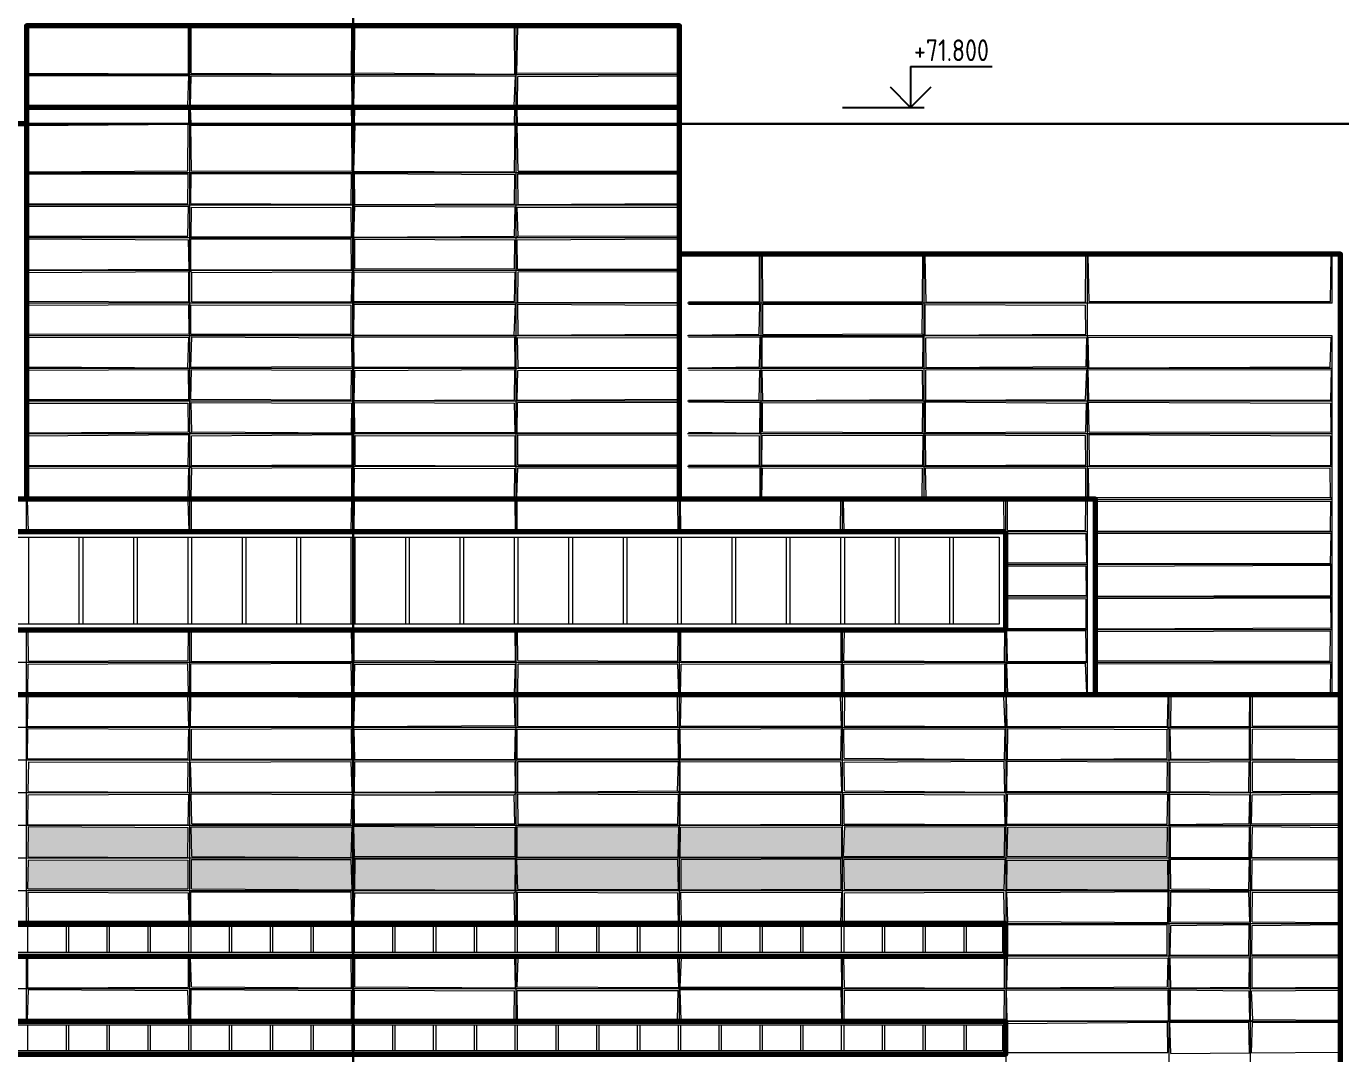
# Model space of a CAD drawing. Extents: x -50000 to 1632000, y -47600 to 308800.
# Drawn here: x 610787 to 659110, y 37013 to 74781 of the extents above; entities that cross this region are included whole.
import ezdxf
from ezdxf.enums import TextEntityAlignment as Align

# ---------------------------------------------------------------- set-up
doc = ezdxf.new("R2010")
doc.units = 0
doc.header["$MEASUREMENT"] = 0
doc.layers.get('Defpoints').update_dxf_attribs({"color": 6})
doc.layers.add('2', color=7, linetype='Continuous')
doc.styles.get("Standard").update_dxf_attribs({"font": 'isocpeur.ttf'})

msp = doc.modelspace()

# ---------------------------------------------------------------- hatches: boundary and pattern name
at = {"layer": '2', "linetype": 'Continuous'}
h = msp.add_hatch(color=251, dxfattribs=at)
h.dxf.hatch_style = 1
h.paths.add_polyline_path([(616741.1, 45328.4), (610862.8, 45366.6), (610857.5, 44244.6), (616732.4, 44228.2)])
h = msp.add_hatch(color=251, dxfattribs=at)
h.dxf.hatch_style = 1
h.paths.add_polyline_path([(622772.8, 45354.7), (616843.3, 45350.5), (616872.8, 44261.5), (622729.9, 44228.9)])
h = msp.add_hatch(color=251, dxfattribs=at)
h.dxf.hatch_style = 1
h.paths.add_polyline_path([(628763.5, 45334.5), (622832.2, 45372.2), (622852, 44263.1), (628765.9, 44271.2)])
h = msp.add_hatch(color=251, dxfattribs=at)
h.dxf.hatch_style = 1
h.paths.add_polyline_path([(634772.9, 45362.7), (628833.5, 45348.6), (628833.3, 44236.6), (634754.7, 44254.7)])
h = msp.add_hatch(color=251, dxfattribs=at)
h.dxf.hatch_style = 1
h.paths.add_polyline_path([(640768.8, 45350.6), (634832.8, 45346.4), (634826.7, 44251), (640763.7, 44234.1)])
h = msp.add_hatch(color=251, dxfattribs=at)
h.dxf.hatch_style = 1
h.paths.add_polyline_path([(646761.9, 45348.8), (640874.5, 45364.6), (640833.2, 44259.8), (646747.5, 44261.4)])
h = msp.add_hatch(color=251, dxfattribs=at)
h.dxf.hatch_style = 1
h.paths.add_polyline_path([(652747.8, 45350.4), (646871.1, 45337.7), (646848.7, 44273.4), (652727.3, 44256.9)])
h = msp.add_hatch(color=251, dxfattribs=at)
h.dxf.hatch_style = 1
h.paths.add_polyline_path([(616737.9, 44130.8), (610864.8, 44136.7), (610850.1, 43074.2), (616739.6, 43072.1)])
h = msp.add_hatch(color=251, dxfattribs=at)
h.dxf.hatch_style = 1
h.paths.add_polyline_path([(622734.7, 44153.1), (616855.4, 44158.3), (616860.1, 43067.8), (622767.3, 43031.5)])
h = msp.add_hatch(color=251, dxfattribs=at)
h.dxf.hatch_style = 1
h.paths.add_polyline_path([(628769.2, 44161.2), (622872.3, 44171.5), (622866.2, 43050.9), (628762.1, 43025.9)])
h = msp.add_hatch(color=251, dxfattribs=at)
h.dxf.hatch_style = 1
h.paths.add_polyline_path([(634746.6, 44160.8), (628826.2, 44156.2), (628853.4, 43046.3), (634763, 43045.4)])
h = msp.add_hatch(color=251, dxfattribs=at)
h.dxf.hatch_style = 1
h.paths.add_polyline_path([(640734.4, 44174.2), (634862.9, 44150.3), (634867.9, 43031.5), (640745.3, 43058.3)])
h = msp.add_hatch(color=251, dxfattribs=at)
h.dxf.hatch_style = 1
h.paths.add_polyline_path([(646773.2, 44165.7), (640839.6, 44154.4), (640869.8, 43047.3), (646733.1, 43047.7)])
h = msp.add_hatch(color=251, dxfattribs=at)
h.dxf.hatch_style = 1
h.paths.add_polyline_path([(652756.4, 44128.3), (646849.2, 44125.2), (646837.7, 43063.8), (652767.6, 43036)])

# ---------------------------------------------------------------- linework, layer by layer
at = {"layer": '2', "color": 8, "linetype": 'Continuous', "lineweight": 9}
for p, q in [((610828.1, 74762.4), (616753.3, 74731.7)), ((610846, 73061.3), (610828.1, 74762.4)), ((616746.2, 73039.2), (616753.3, 74731.7)), ((616852.9, 74757.1), (622758.5, 74753.5)), ((616854.4, 73061.4), (616852.9, 74757.1)), ((622740.9, 73029), (622758.5, 74753.5)), ((622850.1, 73068.7), (622865.6, 74741.2)), ((622865.6, 74741.2), (628732.4, 74738.2)), ((628749.2, 73027.3), (628732.4, 74738.2)), ((628827.6, 73060.8), (628863.1, 74734.5)), ((628863.1, 74734.5), (634746.6, 74732.2)), ((634759.4, 73068.2), (634746.6, 74732.2)), ((610846, 73061.3), (616746.2, 73039.2)), ((610848.3, 72973.5), (616760.6, 72966.5)), ((610857.2, 71830.3), (610848.3, 72973.5)), ((616854.4, 73061.4), (622740.9, 73029)), ((622850.1, 73068.7), (628749.2, 73027.3)), ((628827.6, 73060.8), (634759.4, 73068.2)), ((616728.4, 71867.2), (616760.6, 72966.5)), ((616827, 71837.2), (616847.1, 72949.5)), ((616847.1, 72949.5), (622754.3, 72959.7)), ((622769.6, 71826.1), (622754.3, 72959.7)), ((622833.2, 71839.2), (622852.6, 72949.5)), ((622852.6, 72949.5), (628772.4, 72959.6)), ((628726.5, 71862.4), (628772.4, 72959.6)), ((628841.8, 71837.2), (628855.2, 72932.1)), ((628855.2, 72932.1), (634769.9, 72961.1)), ((634774.9, 71833.8), (634769.9, 72961.1)), ((610851.6, 71773.3), (616757.2, 71732.1)), ((610854.9, 71200), (610851.6, 71773.3)), ((610857.2, 71830.3), (616728.4, 71867.2)), ((616763.5, 71200), (616757.2, 71732.1)), ((616826.5, 71763.6), (622744.7, 71761.9)), ((616850.7, 71200), (616826.5, 71763.6)), ((616827, 71837.2), (622769.6, 71826.1)), ((622756.2, 71200), (622744.7, 71761.9)), ((622833.2, 71839.2), (628726.5, 71862.4)), ((622848.5, 71200), (622863.7, 71765.8)), ((622863.7, 71765.8), (628749.7, 71766.8)), ((628741, 71200), (628749.7, 71766.8)), ((628839.8, 71734.5), (634772.8, 71730.5)), ((628842.9, 71200), (628839.8, 71734.5)), ((628841.8, 71837.2), (634774.9, 71833.8)), ((634750, 71200), (634772.8, 71730.5)), ((610859.8, 71126.3), (610854.9, 69435.1)), ((616734.7, 71168.9), (610859.8, 71126.3)), ((616728.1, 69462.8), (616734.7, 71168.9)), ((616837.8, 71146.8), (622750, 71147.6)), ((616862.1, 69450.5), (616837.8, 71146.8)), ((622772.7, 69463.3), (622750, 71147.6)), ((622831.3, 69452.1), (622872.1, 71160.8)), ((622872.1, 71160.8), (628762.6, 71155.2)), ((628733.7, 69429.3), (628762.6, 71155.2)), ((628831, 71132), (634742.9, 71142.5)), ((628872, 69452.1), (628831, 71132)), ((634730.1, 69455.4), (634742.9, 71142.5)), ((610838, 68260.6), (610840.1, 69352)), ((610840.1, 69352), (616734.2, 69353.9)), ((610854.9, 69435.1), (616728.1, 69462.8)), ((616729.8, 68249.6), (616734.2, 69353.9)), ((616837.3, 68264.5), (616846.1, 69374.2)), ((616846.1, 69374.2), (622740.8, 69353)), ((616862.1, 69450.5), (622772.7, 69463.3)), ((622730.1, 68242.8), (622740.8, 69353)), ((622831.3, 69452.1), (628733.7, 69429.3)), ((622848.1, 69363.9), (628746.1, 69331.3)), ((622870.7, 68226.4), (622848.1, 69363.9)), ((628735.4, 68257.7), (628746.1, 69331.3)), ((628860.7, 69354.5), (634736.5, 69357.4)), ((628864.8, 68225.7), (628860.7, 69354.5)), ((628872, 69452.1), (634730.1, 69455.4)), ((634750.1, 68264.6), (634736.5, 69357.4)), ((610838, 68260.6), (616729.8, 68249.6)), ((610870.7, 67072.2), (610874, 68152.8)), ((610874, 68152.8), (616749, 68168.1)), ((616730.6, 67064.1), (616749, 68168.1)), ((616837.3, 68264.5), (622730.1, 68242.8)), ((622828.6, 67031.4), (622860.6, 68164.1)), ((622860.6, 68164.1), (628765.8, 68141.5)), ((622870.7, 68226.4), (628735.4, 68257.7)), ((628732.6, 67061.2), (628765.8, 68141.5)), ((628864.8, 68225.7), (634750.1, 68264.6)), ((616852.4, 67038.1), (616856.4, 68133.8)), ((616856.4, 68133.8), (622735.4, 68125.1)), ((622749.5, 67047.5), (622735.4, 68125.1)), ((628828, 68134.8), (634738.6, 68133.1)), ((628874.8, 67072.7), (628828, 68134.8)), ((634739.9, 67064.9), (634738.6, 68133.1)), ((610800, 67000), (610870.7, 67072.2)), ((610825.5, 65829.8), (610865.5, 66963.6)), ((610865.5, 66963.6), (616748, 66932.6)), ((610870.7, 67072.2), (616730.6, 67064.1)), ((616772.5, 65851.4), (616748, 66932.6)), ((616833.1, 65831.4), (616842, 66968.4)), ((616842, 66968.4), (622725.9, 66971.6)), ((616852.4, 67038.1), (622749.5, 67047.5)), ((622748.7, 65836.1), (622725.9, 66971.6)), ((622828.6, 67031.4), (628732.6, 67061.2)), ((622861.7, 65874.2), (622868.3, 66959)), ((622868.3, 66959), (628753.9, 66932.1)), ((628738.2, 65871.1), (628753.9, 66932.1)), ((628800, 67000), (628874.8, 67072.7)), ((628834.9, 66934.6), (634763.1, 66967.5)), ((628841.3, 65848.5), (628834.9, 66934.6)), ((628874.8, 67072.7), (634739.9, 67064.9)), ((634740.8, 65848.3), (634763.1, 66967.5)), ((635134, 66341.6), (637746.4, 66373.7)), ((637745.6, 64651.8), (637746.4, 66373.7)), ((637856.1, 66326.1), (643743.2, 66337.1)), ((637862.1, 64665.7), (637856.1, 66326.1)), ((643738.7, 64650.4), (643743.2, 66337.1)), ((643835.4, 66341.1), (649742.6, 66354.6)), ((643874.7, 64637.1), (643835.4, 66341.1)), ((649728.7, 64637.6), (649742.6, 66354.6)), ((649830.1, 66356.1), (658757.6, 66373.9)), ((649857.4, 64662.2), (649830.1, 66356.1)), ((658738.6, 64668.3), (658757.6, 66373.9)), ((610825.5, 65829.8), (616772.5, 65851.4)), ((610864.5, 64674.1), (610870.2, 65730.6)), ((610870.2, 65730.6), (616761.6, 65767.7)), ((616767.2, 64649.5), (616761.6, 65767.7)), ((616800, 65800), (616873.5, 65725.1)), ((616833.1, 65831.4), (622748.7, 65836.1)), ((616868.5, 64653), (616873.5, 65725.1)), ((616873.5, 65725.1), (622767.4, 65754.8)), ((622746.5, 64655.3), (622767.4, 65754.8)), ((622830.9, 64669.9), (622835.8, 65750)), ((622835.8, 65750), (628761.4, 65737.3)), ((622861.7, 65874.2), (628738.2, 65871.1)), ((628741.7, 64667.1), (628761.4, 65737.3)), ((628841.3, 65848.5), (634740.8, 65848.3)), ((628856.2, 64626.2), (628866.2, 65750.6)), ((628866.2, 65750.6), (634756.9, 65769.3)), ((634738.1, 64644.6), (634756.9, 65769.3)), ((610833.1, 64527.3), (616757.4, 64550.4)), ((610850.5, 63467.9), (610833.1, 64527.3)), ((610864.5, 64674.1), (616767.2, 64649.5)), ((616773.7, 63471.6), (616757.4, 64550.4)), ((616831.7, 64538.5), (622735.4, 64535.2)), ((616838.6, 63462.9), (616831.7, 64538.5)), ((616868.5, 64653), (622746.5, 64655.3)), ((622728.5, 63468.6), (622735.4, 64535.2)), ((622830.9, 64669.9), (628741.7, 64667.1)), ((622833.6, 63437.1), (622841, 64553.8)), ((622841, 64553.8), (628769.9, 64569.5)), ((628725.2, 63426.6), (628769.9, 64569.5)), ((628856.2, 64626.2), (634738.1, 64644.6)), ((628858.7, 64562.8), (634760.4, 64530.5)), ((628874.5, 63431.4), (628858.7, 64562.8)), ((634749.3, 63462.3), (634760.4, 64530.5)), ((635129.2, 64566.8), (637752.3, 64568.4)), ((635136.5, 64657.2), (637745.6, 64651.8)), ((637729.3, 63460.1), (637752.3, 64568.4)), ((637862.1, 64665.7), (643738.7, 64650.4)), ((637864.8, 64568), (643738.9, 64566.9)), ((637870.4, 63456.9), (637864.8, 64568)), ((643727.6, 63472.5), (643738.9, 64566.9)), ((643829.4, 64554.7), (649730.2, 64529.5)), ((643830.3, 63431.9), (643829.4, 64554.7)), ((643874.7, 64637.1), (649728.7, 64637.6)), ((649745, 63457.9), (649730.2, 64529.5)), ((649857.4, 64662.2), (658738.6, 64668.3)), ((610850.5, 63467.9), (616773.7, 63471.6)), ((610855.8, 62261.5), (610857.3, 63346.8)), ((610857.3, 63346.8), (616766.9, 63354.3)), ((616727.9, 62228.7), (616766.9, 63354.3)), ((616831.4, 62247.8), (616872.3, 63359.5)), ((616838.6, 63462.9), (622728.5, 63468.6)), ((616872.3, 63359.5), (622754.6, 63334.6)), ((622771.2, 62269.9), (622754.6, 63334.6)), ((622826.5, 63358.7), (628747.6, 63369)), ((622839.2, 62248.6), (622826.5, 63358.7)), ((622833.6, 63437.1), (628725.2, 63426.6)), ((628762.2, 62266.6), (628747.6, 63369)), ((628841.1, 63338.6), (634727.1, 63325)), ((628873, 62255.4), (628841.1, 63338.6)), ((628874.5, 63431.4), (634749.3, 63462.3)), ((634800, 63400), (634727.1, 63325)), ((634765.4, 62237), (634727.1, 63325)), ((635133.9, 63364.5), (637768.3, 63349)), ((635137.1, 63428.5), (637729.3, 63460.1)), ((637745.2, 62259), (637768.3, 63349)), ((637837.8, 63364.8), (643754.6, 63364.3)), ((637839.7, 62251), (637837.8, 63364.8)), ((637870.4, 63456.9), (643727.6, 63472.5)), ((643800, 63400), (643727.6, 63472.5)), ((643746.2, 62261.1), (643754.6, 63364.3)), ((643830.3, 63431.9), (649745, 63457.9)), ((643858.7, 63325.7), (649771.1, 63338.5)), ((643871.9, 62242.8), (643858.7, 63325.7)), ((649754.1, 62272.2), (649771.1, 63338.5)), ((649831.3, 63358.7), (658761.6, 63339.4)), ((649854, 62231.1), (649831.3, 63358.7)), ((658727.5, 62260.9), (658761.6, 63339.4)), ((610855.8, 62261.5), (616727.9, 62228.7)), ((610860.9, 61067.8), (610866.6, 62135.2)), ((610866.6, 62135.2), (616755.1, 62158.8)), ((616765.5, 61058.5), (616755.1, 62158.8)), ((616831.4, 62247.8), (622771.2, 62269.9)), ((616833.9, 61071.2), (616860.9, 62164.3)), ((616860.9, 62164.3), (622742.5, 62144.4)), ((622730.6, 61049.2), (622742.5, 62144.4)), ((622839.2, 62248.6), (628762.2, 62266.6)), ((622842.6, 61029), (622871, 62131.1)), ((622871, 62131.1), (628752.1, 62170)), ((628736, 61051.8), (628752.1, 62170)), ((628839.9, 61042.5), (628854.5, 62125.8)), ((628854.5, 62125.8), (634751, 62141)), ((628873, 62255.4), (634765.4, 62237)), ((634760, 61070.9), (634751, 62141)), ((635136, 62150), (637756.1, 62136.2)), ((635136.4, 62229.7), (637745.2, 62259)), ((637726.7, 61033.9), (637756.1, 62136.2)), ((637837.8, 62134.7), (643739, 62140.9)), ((637871.4, 61027.4), (637837.8, 62134.7)), ((637839.7, 62251), (643746.2, 62261.1)), ((643753.6, 61067.9), (643739, 62140.9)), ((643854.7, 61037.4), (643857, 62154.3)), ((643857, 62154.3), (649773.7, 62167.3)), ((643871.9, 62242.8), (649754.1, 62272.2)), ((649733, 61063.9), (649773.7, 62167.3)), ((649828.9, 62154.6), (658766.8, 62169.6)), ((649847.9, 61043), (649828.9, 62154.6)), ((649854, 62231.1), (658727.5, 62260.9)), ((658752, 61043.4), (658766.8, 62169.6)), ((610826.7, 60929.1), (616735.1, 60926.7)), ((610859.2, 59841.8), (610826.7, 60929.1)), ((610860.9, 61067.8), (616765.5, 61058.5)), ((616748.9, 59870), (616735.1, 60926.7)), ((616833.9, 61071.2), (622730.6, 61049.2)), ((616851.5, 60947.8), (622755.3, 60927.7)), ((616870.7, 59874.6), (616851.5, 60947.8)), ((622745.6, 59836.9), (622755.3, 60927.7)), ((622842.6, 61029), (628736, 61051.8)), ((622848.2, 60950.6), (628739.1, 60930.2)), ((622864.9, 59847.3), (622848.2, 60950.6)), ((628755.1, 59844.6), (628739.1, 60930.2)), ((628838.3, 59831.7), (628841.4, 60953.3)), ((628839.9, 61042.5), (634760, 61070.9)), ((628841.4, 60953.3), (634771.6, 60968.6)), ((634765.7, 59844.7), (634771.6, 60968.6)), ((635129.1, 60972.1), (637765.9, 60954.4)), ((635132.8, 61042.5), (637726.7, 61033.9)), ((637749.9, 59827.5), (637765.9, 60954.4)), ((637853.8, 60946.1), (643743, 60939.2)), ((637859.2, 59868.7), (637853.8, 60946.1)), ((637871.4, 61027.4), (643753.6, 61067.9)), ((643740.5, 59844.7), (643743, 60939.2)), ((643845, 59854.2), (643846.8, 60970.8)), ((643846.8, 60970.8), (649767.5, 60930.7)), ((643854.7, 61037.4), (649733, 61063.9)), ((649738.2, 59868.3), (649767.5, 60930.7)), ((649836.5, 60958.7), (658752.2, 60927.4)), ((649858.2, 59864.4), (649836.5, 60958.7)), ((649847.9, 61043), (658752, 61043.4)), ((658759.8, 59870), (658752.2, 60927.4)), ((610832.6, 59728.3), (616759.5, 59772.5)), ((610853, 58652.4), (610832.6, 59728.3)), ((610859.2, 59841.8), (616748.9, 59870)), ((616743.4, 58631.2), (616759.5, 59772.5)), ((616800, 59800), (616870.7, 59874.6)), ((616859, 59727.3), (622761.8, 59773)), ((616863.5, 58639), (616859, 59727.3)), ((616870.7, 59874.6), (622745.6, 59836.9)), ((622771.7, 58657.1), (622761.8, 59773)), ((622864.9, 59847.3), (628755.1, 59844.6)), ((622872.7, 59737.6), (628757.9, 59725)), ((622874.6, 58647), (622872.7, 59737.6)), ((628759.8, 58629.4), (628757.9, 59725)), ((628838.3, 59831.7), (634765.7, 59844.7)), ((628855.3, 58663.6), (628861, 59766.3)), ((628861, 59766.3), (634726.9, 59746.8)), ((634760.5, 58656.4), (634726.9, 59746.8)), ((635135.7, 59865.9), (637749.9, 59827.5)), ((635136.1, 59733.5), (637748.6, 59727)), ((637740.2, 58651.9), (637748.6, 59727)), ((637832.2, 58654.8), (637842.5, 59743.4)), ((637842.5, 59743.4), (643757.9, 59754.7)), ((637859.2, 59868.7), (643740.5, 59844.7)), ((643746, 58652.7), (643757.9, 59754.7)), ((643845, 59854.2), (649738.2, 59868.3)), ((643850.1, 59766.2), (649726.5, 59739.9)), ((643857.3, 58640.7), (643850.1, 59766.2)), ((649740.4, 58660.2), (649726.5, 59739.9)), ((649858.2, 59864.4), (658759.8, 59870)), ((649867.2, 59772.8), (658752.1, 59730.7)), ((649871.4, 58637.4), (649867.2, 59772.8)), ((658753, 58653.5), (658752.1, 59730.7)), ((610840, 58532.6), (616763.7, 58544.1)), ((610851.8, 57440.1), (610840, 58532.6)), ((610853, 58652.4), (616743.4, 58631.2)), ((616740.9, 57449.3), (616763.7, 58544.1)), ((616800, 58600), (616874, 58532.7)), ((616844.5, 57467.4), (616874, 58532.7)), ((616863.5, 58639), (622771.7, 58657.1)), ((616874, 58532.7), (622755, 58567.8)), ((622755.7, 57465.7), (622755, 58567.8)), ((622838.2, 57463), (622849, 58543.8)), ((622849, 58543.8), (628750.2, 58528.8)), ((622874.6, 58647), (628759.8, 58629.4)), ((628739.6, 57440.2), (628750.2, 58528.8)), ((628827.6, 57448.5), (628852.6, 58548.7)), ((628852.6, 58548.7), (634740.2, 58555.2)), ((628855.3, 58663.6), (634760.5, 58656.4)), ((634739, 57461.3), (634740.2, 58555.2)), ((635137.2, 58646.9), (637740.2, 58651.9)), ((635137.2, 58560), (637765.4, 58549.9)), ((637771.2, 57454.5), (637765.4, 58549.9)), ((637832.2, 58654.8), (643746, 58652.7)), ((637834.6, 57465.4), (637858.5, 58546)), ((637858.5, 58546), (643739.3, 58539.3)), ((643728.1, 57444.9), (643739.3, 58539.3)), ((643847.5, 58552.7), (649745.7, 58544.1)), ((643865, 57454.5), (643847.5, 58552.7)), ((643857.3, 58640.7), (649740.4, 58660.2)), ((649745, 57453.1), (649745.7, 58544.1)), ((649839.2, 58538), (658725.3, 58547.1)), ((649851.7, 57461.9), (649839.2, 58538)), ((649871.4, 58637.4), (658753, 58653.5)), ((658730.3, 57474.7), (658725.3, 58547.1)), ((610832.9, 57374.1), (616734.4, 57335.9)), ((610866.4, 56226), (610832.9, 57374.1)), ((610851.8, 57440.1), (616740.9, 57449.3)), ((616770.2, 56228), (616734.4, 57335.9)), ((616844.5, 57467.4), (622755.7, 57465.7)), ((616864.2, 56264), (616865.5, 57359.1)), ((616865.5, 57359.1), (622757.9, 57363)), ((622729, 56274.7), (622757.9, 57363)), ((622838.2, 57463), (628739.6, 57440.2)), ((622844.9, 56236.1), (622854.1, 57331)), ((622854.1, 57331), (628762.9, 57348.4)), ((628770.1, 56229.1), (628762.9, 57348.4)), ((628827.6, 57448.5), (634739, 57461.3)), ((628830.6, 56263.2), (628837.9, 57349.1)), ((628837.9, 57349.1), (634737, 57338.7)), ((634747, 56228.6), (634737, 57338.7)), ((634841.5, 57355.3), (640738.9, 57328.8)), ((634851.3, 56227.2), (634841.5, 57355.3)), ((635134.3, 57433.3), (637771.2, 57454.5)), ((637834.6, 57465.4), (643728.1, 57444.9)), ((640725.8, 56229.1), (640738.9, 57328.8)), ((640825, 57346.2), (646726.6, 57344.5)), ((640860.8, 56234.4), (640825, 57346.2)), ((643865, 57454.5), (649745, 57453.1)), ((646743.2, 56246.3), (646726.6, 57344.5)), ((646854.5, 56240.5), (646854.9, 57328.9)), ((646854.9, 57328.9), (649739.1, 57356.5)), ((649729.1, 56252), (649739.1, 57356.5)), ((649851.7, 57461.9), (658730.3, 57474.7)), ((650135.3, 57329.2), (658747, 57326.5)), ((658800, 57400), (658730.3, 57474.7)), ((658734.2, 56226.6), (658747, 57326.5)), ((610866.4, 56226), (616770.2, 56228)), ((616864.2, 56264), (622729, 56274.7)), ((622800, 56200), (622729, 56274.7)), ((622844.9, 56236.1), (628770.1, 56229.1)), ((628830.6, 56263.2), (634747, 56228.6)), ((634851.3, 56227.2), (640725.8, 56229.1)), ((640860.8, 56234.4), (646743.2, 56246.3)), ((646849.4, 56131.8), (649749.1, 56138.5)), ((646861.3, 55056.5), (646849.4, 56131.8)), ((646854.5, 56240.5), (649729.1, 56252)), ((649774.2, 55071.8), (649749.1, 56138.5)), ((650129.5, 56227.6), (658734.2, 56226.6)), ((650137.2, 56149.5), (658758, 56153.3)), ((658730.8, 55028.7), (658758, 56153.3)), ((646828.8, 53863.6), (646832.4, 54949.4)), ((646832.4, 54949.4), (649756.7, 54945.6)), ((646861.3, 55056.5), (649774.2, 55071.8)), ((649769.8, 53860.3), (649756.7, 54945.6)), ((650121.7, 55031.7), (658730.8, 55028.7)), ((650137.1, 54933.3), (658749.8, 54971.7)), ((658753, 53856.3), (658749.8, 54971.7)), ((646828.8, 53863.6), (649769.8, 53860.3)), ((646856.6, 53741.4), (649751.1, 53730.4)), ((646867.6, 52653.1), (646856.6, 53741.4)), ((649751.8, 52648.2), (649751.1, 53730.4)), ((650131.5, 53831.1), (658753, 53856.3)), ((650135.2, 53743.9), (658752.6, 53775)), ((658756.1, 52668.3), (658752.6, 53775)), ((610850.5, 52531.3), (616754.2, 52539.5)), ((610873, 51439.8), (610850.5, 52531.3)), ((616733, 51472.7), (616754.2, 52539.5)), ((616862.1, 52567.6), (622746.2, 52545.8)), ((616862.5, 51432.2), (616862.1, 52567.6)), ((622764.6, 51438.7), (622746.2, 52545.8)), ((622842.1, 51467.1), (622844.6, 52541.1)), ((622844.6, 52541.1), (628762.1, 52541.8)), ((628769.1, 51448.1), (628762.1, 52541.8)), ((628846.8, 52553.3), (634752.9, 52561.3)), ((628863.7, 51463.2), (628846.8, 52553.3)), ((634746.7, 51441.3), (634752.9, 52561.3)), ((634848.1, 51446.5), (634848.8, 52562.9)), ((634848.8, 52562.9), (640743.8, 52550.6)), ((640740.2, 51434.6), (640743.8, 52550.6)), ((640841.4, 51450.1), (640869.1, 52560.3)), ((640869.1, 52560.3), (646762.5, 52542)), ((646748.3, 51434.8), (646762.5, 52542)), ((646833.5, 52565.9), (649743.3, 52566.2)), ((646859.1, 51437.3), (646833.5, 52565.9)), ((646867.6, 52653.1), (649751.8, 52648.2)), ((649760.6, 51425.3), (649743.3, 52566.2)), ((650134.6, 52636.2), (658756.1, 52668.3)), ((650137.3, 52537.5), (658738.5, 52552.5)), ((658728.1, 51439.4), (658738.5, 52552.5)), ((610840.3, 50238.2), (610858, 51332.4)), ((610858, 51332.4), (616731.9, 51361.3)), ((610873, 51439.8), (616733, 51472.7)), ((616752.2, 50251.3), (616731.9, 51361.3)), ((616833.1, 50254.2), (616836.5, 51343.6)), ((616836.5, 51343.6), (622728.4, 51374.3)), ((616862.5, 51432.2), (622764.6, 51438.7)), ((622754.8, 50270.1), (622728.4, 51374.3)), ((622842.1, 51467.1), (628769.1, 51448.1)), ((622843.1, 50253.7), (622862.7, 51335.6)), ((622862.7, 51335.6), (628768.4, 51331.2)), ((628739.5, 50262.9), (628768.4, 51331.2)), ((628859.6, 50264.4), (628871.7, 51342.5)), ((628863.7, 51463.2), (634746.7, 51441.3)), ((628871.7, 51342.5), (634736.5, 51344.2)), ((634771.3, 50231.1), (634736.5, 51344.2)), ((634838, 50231), (634857.6, 51336.4)), ((634848.1, 51446.5), (640740.2, 51434.6)), ((634857.6, 51336.4), (640760.9, 51340.4)), ((640754.4, 50260.8), (640760.9, 51340.4)), ((640841.4, 51450.1), (646748.3, 51434.8)), ((640841.4, 51337.4), (646759.6, 51359.1)), ((640860, 50244.3), (640841.4, 51337.4)), ((646759.5, 50243.4), (646759.6, 51359.1)), ((646835, 51366.2), (649726.8, 51364.3)), ((646871.8, 50270), (646835, 51366.2)), ((646859.1, 51437.3), (649760.6, 51425.3)), ((649774.9, 50261.3), (649726.8, 51364.3)), ((650133.6, 51339.7), (658748.9, 51351.3)), ((650136.7, 51463.7), (658728.1, 51439.4)), ((658734.9, 50226.8), (658748.9, 51351.3)), ((616833.1, 50254.2), (622754.8, 50270.1)), ((622843.1, 50253.7), (628739.5, 50262.9)), ((628859.6, 50264.4), (634771.3, 50231.1)), ((634838, 50231), (640754.4, 50260.8)), ((646800, 50200), (646871.8, 50270)), ((646871.8, 50270), (649774.9, 50261.3)), ((650136.6, 50262.2), (658734.9, 50226.8)), ((610837.8, 49044.1), (610852.8, 50152.9)), ((610840.3, 50238.2), (616752.2, 50251.3)), ((610852.8, 50152.9), (616730.3, 50139.8)), ((616760.9, 49049.1), (616730.3, 50139.8)), ((616825.3, 49046.6), (616832.4, 50161.8)), ((616832.4, 50161.8), (622756.9, 50125.1)), ((622761.4, 49054.6), (622756.9, 50125.1)), ((622832.1, 49044), (622866.2, 50145.8)), ((622866.2, 50145.8), (628741.8, 50155.2)), ((628760, 49074.2), (628741.8, 50155.2)), ((628857.5, 50166.1), (634732, 50154.2)), ((628862.7, 49054.7), (628857.5, 50166.1)), ((634739.7, 49042), (634732, 50154.2)), ((634837.8, 49048.4), (634866.7, 50169.3)), ((634866.7, 50169.3), (640726.9, 50146.1)), ((640752.4, 49069.3), (640726.9, 50146.1)), ((640867.9, 50161.8), (640856.6, 49061.3)), ((640860, 50244.3), (646759.5, 50243.4)), ((640867.9, 50161.8), (646729.1, 50135.8)), ((646768.7, 49046.4), (646729.1, 50135.8)), ((646829.6, 50147.6), (652762.2, 50136.9)), ((646842.7, 49042.7), (646829.6, 50147.6)), ((652737.5, 49041.4), (652762.2, 50136.9)), ((652864.1, 49036), (652872.1, 50174.9)), ((652872.1, 50174.9), (655769.3, 50144.1)), ((655751.3, 49045.7), (655769.3, 50144.1)), ((655864.1, 49052.6), (655868.2, 50137.4)), ((655868.2, 50137.4), (659062.2, 50159)), ((659052.8, 49056.5), (659062.2, 50159)), ((610833.2, 47847.7), (610848.9, 48967.7)), ((610837.8, 49044.1), (616760.9, 49049.1)), ((610848.9, 48967.7), (616766.9, 48938.5)), ((616733.3, 47856.2), (616766.9, 48938.5)), ((616825.3, 49046.6), (622761.4, 49054.6)), ((616855.7, 47854.3), (616865.8, 48946)), ((616865.8, 48946), (622738, 48973.7)), ((622760.9, 47839.1), (622738, 48973.7)), ((622832.1, 49044), (628760, 49074.2)), ((622847.2, 48938.5), (628773.8, 48946.7)), ((622863.4, 47833.7), (622847.2, 48938.5)), ((628744.3, 47826.8), (628773.8, 48946.7)), ((628829.4, 48943.1), (634754.7, 48937.4)), ((628834.4, 47850.7), (628829.4, 48943.1)), ((628862.7, 49054.7), (634739.7, 49042)), ((634761.8, 47868.5), (634754.7, 48937.4)), ((634825.9, 48944.4), (640755.9, 48961.9)), ((634835.6, 47865.8), (634825.9, 48944.4)), ((634837.8, 49048.4), (640752.4, 49069.3)), ((640727.7, 47848.9), (640755.9, 48961.9)), ((640841.1, 48958.6), (646771.4, 48960.7)), ((640860.1, 47873.5), (640841.1, 48958.6)), ((640856.6, 49061.3), (646768.7, 49046.4)), ((646755.1, 47827.9), (646771.4, 48960.7)), ((646842.7, 49042.7), (652737.5, 49041.4)), ((646861.5, 47833.8), (646869.4, 48971.5)), ((646869.4, 48971.5), (652728.2, 48929.3)), ((652800, 49000), (652728.2, 48929.3)), ((652729.3, 47865.5), (652728.2, 48929.3)), ((652836.7, 48951.8), (655755, 48965.1)), ((652869.8, 47845.7), (652836.7, 48951.8)), ((652864.1, 49036), (655751.3, 49045.7)), ((655754.5, 47858.5), (655755, 48965.1)), ((655860.9, 47858.5), (655861.3, 48938.8)), ((655861.3, 48938.8), (659065.3, 48952.7)), ((655864.1, 49052.6), (659052.8, 49056.5)), ((659034.4, 47825.2), (659065.3, 48952.7)), ((610833.2, 47847.7), (616733.3, 47856.2)), ((616855.7, 47854.3), (622760.9, 47839.1)), ((628834.4, 47850.7), (634761.8, 47868.5)), ((634835.6, 47865.8), (640727.7, 47848.9)), ((640860.1, 47873.5), (646755.1, 47827.9)), ((646861.5, 47833.8), (652729.3, 47865.5)), ((652869.8, 47845.7), (655754.5, 47858.5)), ((655860.9, 47858.5), (659034.4, 47825.2)), ((610861.5, 46656.9), (610874.9, 47739.8)), ((610874.9, 47739.8), (616735.3, 47736.3)), ((616730.8, 46632.1), (616735.3, 47736.3)), ((616825.7, 47732.5), (622728.3, 47752.9)), ((616858.7, 46627.5), (616825.7, 47732.5)), ((622773.7, 46644.2), (622728.3, 47752.9)), ((622851.9, 46628.2), (622861.8, 47736.4)), ((622861.8, 47736.4), (628765.7, 47760.2)), ((622863.4, 47833.7), (628744.3, 47826.8)), ((628767.9, 46648.9), (628765.7, 47760.2)), ((628857.9, 47755.5), (634763.1, 47755.1)), ((628862.1, 46628.5), (628857.9, 47755.5)), ((634725.5, 46670.3), (634763.1, 47755.1)), ((634828.2, 46634.7), (634830.5, 47758.3)), ((634830.5, 47758.3), (640729.6, 47744.9)), ((640764.6, 46637.3), (640729.6, 47744.9)), ((640860.6, 47731.5), (646740.1, 47761.6)), ((640865.1, 46673.7), (640860.6, 47731.5)), ((646768.2, 46628.4), (646740.1, 47761.6)), ((646838.6, 46654.1), (646845.6, 47764.8)), ((646845.6, 47764.8), (652742, 47737.2)), ((652730.8, 46666.9), (652742, 47737.2)), ((652839.2, 46646.2), (652839.5, 47726.3)), ((652839.5, 47726.3), (655745.9, 47758.6)), ((655736.9, 46625.2), (655745.9, 47758.6)), ((655870.9, 46668.6), (655873.2, 47743.9)), ((655873.2, 47743.9), (659026.6, 47738.5)), ((659066.6, 46654.5), (659026.6, 47738.5)), ((610840.5, 45427.8), (610854.6, 46533.9)), ((610854.6, 46533.9), (616759.8, 46554.3)), ((610861.5, 46656.9), (616730.8, 46632.1)), ((616744, 45434.7), (616759.8, 46554.3)), ((616847.7, 46567.4), (622763.9, 46539.2)), ((616868.2, 45464.5), (616847.7, 46567.4)), ((616858.7, 46627.5), (622773.7, 46644.2)), ((622733.6, 45469), (622763.9, 46539.2)), ((622846.3, 46527.4), (628725.6, 46527.6)), ((622850.2, 45463.1), (622846.3, 46527.4)), ((622851.9, 46628.2), (628767.9, 46648.9)), ((628800, 46600), (628725.6, 46527.6)), ((628744.6, 45457.9), (628725.6, 46527.6)), ((628852.5, 46563.8), (634760.9, 46537.8)), ((628866.8, 45446.2), (628852.5, 46563.8)), ((628862.1, 46628.5), (634725.5, 46670.3)), ((634800, 46600), (634725.5, 46670.3)), ((634743.5, 45469.2), (634760.9, 46537.8)), ((634827.9, 45432), (634828, 46549)), ((634828, 46549), (640737, 46557.8)), ((634828.2, 46634.7), (640764.6, 46637.3)), ((640728.2, 45450.3), (640737, 46557.8)), ((640841, 46557.5), (646750.6, 46530.8)), ((640849.7, 45464.4), (640841, 46557.5)), ((640865.1, 46673.7), (646768.2, 46628.4)), ((646768.9, 45439.3), (646750.6, 46530.8)), ((646835, 45453.6), (646857.5, 46556.1)), ((646838.6, 46654.1), (652730.8, 46666.9)), ((646857.5, 46556.1), (652750, 46565.5)), ((652728, 45459.9), (652750, 46565.5)), ((652832.7, 46551.6), (655774.7, 46534.6)), ((652833.9, 45442.2), (652832.7, 46551.6)), ((652839.2, 46646.2), (655736.9, 46625.2)), ((655749.8, 45470.2), (655774.7, 46534.6)), ((655831, 45465.5), (655856.2, 46530.1)), ((655856.2, 46530.1), (659074, 46566.7)), ((655870.9, 46668.6), (659066.6, 46654.5)), ((659030.7, 45469.5), (659074, 46566.7)), ((610840.5, 45427.8), (616744, 45434.7)), ((616868.2, 45464.5), (622733.6, 45469)), ((622850.2, 45463.1), (628744.6, 45457.9)), ((628866.8, 45446.2), (634743.5, 45469.2)), ((634827.9, 45432), (640728.2, 45450.3)), ((640849.7, 45464.4), (646768.9, 45439.3)), ((646835, 45453.6), (652728, 45459.9)), ((652833.9, 45442.2), (655749.8, 45470.2)), ((655831, 45465.5), (659030.7, 45469.5)), ((652848, 45361.9), (655762.3, 45349.2)), ((652848.4, 44225.1), (652848, 45361.9)), ((655741.1, 44235.3), (655762.3, 45349.2)), ((655842, 44230), (655861.6, 45364.9)), ((655861.6, 45364.9), (659055.1, 45330.5)), ((659074, 44237.4), (659055.1, 45330.5)), ((652848.4, 44225.1), (655741.1, 44235.3)), ((652849.8, 44162.9), (655757.4, 44159.6)), ((652870, 43073.2), (652849.8, 44162.9)), ((655728.3, 43046.3), (655757.4, 44159.6)), ((655840.8, 43041.7), (655850.1, 44135.8)), ((655842, 44230), (659074, 44237.4)), ((655850.1, 44135.8), (659030.2, 44155.3)), ((659028.4, 43044.5), (659030.2, 44155.3)), ((652870, 43073.2), (655728.3, 43046.3)), ((655840.8, 43041.7), (659028.4, 43044.5)), ((610853.4, 42948.3), (616755.5, 42929.4)), ((610865.5, 41854.6), (610853.4, 42948.3)), ((616773.7, 41860), (616755.5, 42929.4)), ((616834.7, 41851.9), (616838.7, 42959)), ((616838.7, 42959), (622733.9, 42962)), ((622754.5, 41863.3), (622733.9, 42962)), ((622827.8, 41870), (622867.9, 42931.9)), ((622867.9, 42931.9), (628725.3, 42925.1)), ((628800, 43000), (628725.3, 42925.1)), ((628751.7, 41835.5), (628725.3, 42925.1)), ((628844, 41860.8), (628844.8, 42952.1)), ((628844.8, 42952.1), (634735.3, 42925.9)), ((634770.9, 41829.8), (634735.3, 42925.9)), ((634853.4, 42956.2), (640773.1, 42943.7)), ((634871.7, 41829.7), (634853.4, 42956.2)), ((640736.2, 41833.1), (640773.1, 42943.7)), ((640862.5, 42929.8), (646726.8, 42953.3)), ((640872.4, 41847.3), (640862.5, 42929.8)), ((646744.3, 41863.7), (646726.8, 42953.3)), ((646838.6, 42933), (652764.7, 42973)), ((646872.9, 41871.6), (646838.6, 42933)), ((652753.9, 41834.1), (652764.7, 42973)), ((652851.4, 41866.8), (652866.9, 42959)), ((652866.9, 42959), (655734.6, 42965.1)), ((655770.3, 41852.7), (655734.6, 42965.1)), ((655856.6, 41866.6), (655861.9, 42951)), ((655861.9, 42951), (659039.5, 42937.9)), ((659027.1, 41831), (659039.5, 42937.9)), ((610865.5, 41854.6), (616773.7, 41860)), ((616834.7, 41851.9), (622754.5, 41863.3)), ((622827.8, 41870), (628751.7, 41835.5)), ((628844, 41860.8), (634770.9, 41829.8)), ((634871.7, 41829.7), (640736.2, 41833.1)), ((640872.4, 41847.3), (646744.3, 41863.7)), ((646800, 41800), (646872.9, 41871.6)), ((646830.4, 41768), (652735.2, 41762.6)), ((646863.3, 40656.3), (646830.4, 41768)), ((646872.9, 41871.6), (652753.9, 41834.1)), ((652733.3, 40643.9), (652735.2, 41762.6)), ((652839.7, 40630.3), (652869.3, 41729.4)), ((652851.4, 41866.8), (655770.3, 41852.7)), ((652869.3, 41729.4), (655740.5, 41758.2)), ((655731.6, 40644.4), (655740.5, 41758.2)), ((655838.4, 40659.9), (655852.6, 41728.4)), ((655852.6, 41728.4), (659059.7, 41758.3)), ((655856.6, 41866.6), (659027.1, 41831)), ((659034.2, 40651), (659059.7, 41758.3)), ((646863.3, 40656.3), (652733.3, 40643.9)), ((652839.7, 40630.3), (655731.6, 40644.4)), ((655838.4, 40659.9), (659034.2, 40651)), ((610847.3, 40568.4), (616754.7, 40525.3)), ((610850.1, 39435.8), (610847.3, 40568.4)), ((616750, 39458), (616754.7, 40525.3)), ((616827.4, 40543.9), (622727.2, 40556.8)), ((616863.5, 39472), (616827.4, 40543.9)), ((622745.2, 39430.8), (622727.2, 40556.8)), ((622865.2, 40552.2), (628742.8, 40547.4)), ((622866.2, 39467.7), (622865.2, 40552.2)), ((628770.9, 39438.1), (628742.8, 40547.4)), ((628839.2, 39472.1), (628870.1, 40529.2)), ((628870.1, 40529.2), (634744.6, 40541.8)), ((634773.3, 39452.2), (634744.6, 40541.8)), ((634825.8, 39464.7), (634873.7, 40553.6)), ((634873.7, 40553.6), (640751.9, 40555)), ((640771.1, 39455.7), (640751.9, 40555)), ((640843.5, 40553.8), (646749.3, 40563.4)), ((640870.2, 39445.2), (640843.5, 40553.8)), ((646751.6, 39427.1), (646749.3, 40563.4)), ((646839.9, 39436.8), (646859.6, 40529.8)), ((646859.6, 40529.8), (652761.9, 40535.1)), ((652745, 39466.4), (652761.9, 40535.1)), ((652846.1, 40541.3), (655759.7, 40545)), ((652862.9, 39430.5), (652846.1, 40541.3)), ((655746.4, 39453.6), (655759.7, 40545)), ((655850.2, 40555.4), (659046.7, 40541.2)), ((655860.5, 39435.5), (655850.2, 40555.4)), ((659041.9, 39456.9), (659046.7, 40541.2)), ((610832.4, 38248.8), (610865.6, 39374.7)), ((610850.1, 39435.8), (616750, 39458)), ((610865.6, 39374.7), (616727.1, 39339.2)), ((616766, 38252.5), (616727.1, 39339.2)), ((616841.5, 38257.1), (616843.1, 39372)), ((616843.1, 39372), (622748.1, 39342.2)), ((616863.5, 39472), (622745.2, 39430.8)), ((622747.9, 38265.3), (622748.1, 39342.2)), ((622835.5, 38247.1), (622853.5, 39344)), ((622853.5, 39344), (628741, 39329.5)), ((622866.2, 39467.7), (628770.9, 39438.1)), ((628727.3, 38262.2), (628741, 39329.5)), ((628828.5, 39340.7), (634747.1, 39338.7)), ((628847, 38269.1), (628828.5, 39340.7)), ((628839.2, 39472.1), (634773.3, 39452.2)), ((634731.5, 38250.1), (634747.1, 39338.7)), ((634825.8, 39464.7), (640771.1, 39455.7)), ((634830.6, 39369), (640749.4, 39368.8)), ((634865.9, 38249.1), (634830.6, 39369)), ((640768.8, 38226.7), (640749.4, 39368.8)), ((640858.8, 38272.5), (640862.1, 39344.2)), ((640862.1, 39344.2), (646750.4, 39347.3)), ((640870.2, 39445.2), (646751.6, 39427.1)), ((646737.7, 38238.6), (646750.4, 39347.3)), ((646827.9, 39355.4), (652769.2, 39351.3)), ((646844.9, 38230.6), (646827.9, 39355.4)), ((646839.9, 39436.8), (652745, 39466.4)), ((652773.7, 38227.1), (652769.2, 39351.3)), ((652845.3, 38243.8), (652854.6, 39362.8)), ((652854.6, 39362.8), (655749.9, 39326.4)), ((652862.9, 39430.5), (655746.4, 39453.6)), ((655765.1, 38252.8), (655749.9, 39326.4)), ((655826.2, 39325.9), (659066.6, 39350.6)), ((655874.4, 38267.2), (655826.2, 39325.9)), ((655860.5, 39435.5), (659041.9, 39456.9)), ((659034.3, 38243.1), (659066.6, 39350.6)), ((610832.4, 38248.8), (616766, 38252.5)), ((616841.5, 38257.1), (622747.9, 38265.3)), ((622835.5, 38247.1), (628727.3, 38262.2)), ((628847, 38269.1), (634731.5, 38250.1)), ((634865.9, 38249.1), (640768.8, 38226.7)), ((640858.8, 38272.5), (646737.7, 38238.6)), ((646844.9, 38230.6), (652773.7, 38227.1)), ((652845.3, 38243.8), (655765.1, 38252.8)), ((655800, 38200), (655874.4, 38267.2)), ((655874.4, 38267.2), (659034.3, 38243.1)), ((646844.7, 38125.1), (652741.2, 38174.3)), ((646869.8, 37059), (646844.7, 38125.1)), ((652757.1, 37058.3), (652741.2, 38174.3)), ((652830.6, 38167), (655737.9, 38171.5)), ((652868.4, 37026.1), (652830.6, 38167)), ((655756.5, 37046.3), (655737.9, 38171.5)), ((655826.1, 37041), (655869.8, 38169.8)), ((655869.8, 38169.8), (659035.1, 38172.1)), ((659049.6, 37071.1), (659035.1, 38172.1)), ((646869.8, 37059), (652757.1, 37058.3)), ((652868.4, 37026.1), (655756.5, 37046.3)), ((655826.1, 37041), (659049.6, 37071.1))]:
    msp.add_line(p, q, dxfattribs=at)
at = {"layer": '2', "color": 8, "linetype": 'Continuous', "lineweight": 13}
for p, q in [((616800, 56200), (616800, 74800)), ((622800, 56200), (622800, 74800)), ((628800, 56200), (628800, 74800)), ((634800, 73000), (610800, 73000)), ((634800, 71800), (610800, 71800)), ((634800, 69400), (610800, 69400)), ((634800, 68200), (610800, 68200)), ((634800, 67000), (610800, 67000)), ((637800, 57400), (637800, 66400)), ((643800, 57400), (643800, 66400)), ((649800, 50200), (649800, 66400)), ((658800, 64600), (658800, 66400)), ((634800, 65800), (610800, 65800)), ((634800, 64600), (610800, 64600)), ((658800, 64600), (635100, 64600)), ((634800, 63400), (610800, 63400)), ((658800, 63400), (635100, 63400)), ((658800, 50200), (658800, 63400)), ((634800, 62200), (610800, 62200)), ((658800, 62200), (635100, 62200)), ((634800, 61000), (610800, 61000)), ((658800, 61000), (635100, 61000)), ((634800, 59800), (610800, 59800)), ((658800, 59800), (635100, 59800)), ((634800, 58600), (610800, 58600)), ((658800, 58600), (635100, 58600)), ((610800, 56200), (610800, 57400)), ((634800, 56200), (634800, 57400)), ((640800, 56200), (640800, 57400)), ((646800, 56200), (646800, 57400)), ((650100, 57400), (658800, 57400)), ((649800, 56200), (646800, 56200)), ((658800, 56200), (650100, 56200)), ((649800, 55000), (646800, 55000)), ((658800, 55000), (650100, 55000)), ((649800, 53800), (646800, 53800)), ((658800, 53800), (650100, 53800)), ((610800, 41800), (610800, 52600)), ((616800, 41800), (616800, 52600)), ((622800, 41800), (622800, 52600)), ((628800, 41800), (628800, 52600)), ((634800, 41800), (634800, 52600)), ((640800, 41800), (640800, 52600)), ((646800, 52600), (646800, 11800)), ((649800, 52600), (646800, 52600)), ((658800, 52600), (650100, 52600)), ((649800, 51400), (584100, 51400)), ((658800, 51400), (650100, 51400)), ((652800, 11800), (652800, 50200)), ((655800, 11800), (655800, 50200)), ((659100, 11800), (659100, 50200)), ((659100, 49000), (580500, 49000)), ((659100, 47800), (580500, 47800)), ((659100, 46600), (580500, 46600)), ((659100, 45400), (580500, 45400)), ((659100, 44200), (580500, 44200)), ((659100, 43000), (580500, 43000)), ((567450, 41800), (659100, 41800)), ((659100, 40600), (571800, 40600)), ((610800, 38200), (610800, 40600)), ((616800, 38200), (616800, 40600)), ((622800, 38200), (622800, 40600)), ((628800, 38200), (628800, 40600)), ((634800, 38200), (634800, 40600)), ((640800, 38200), (640800, 40600)), ((659100, 39400), (567450, 39400)), ((659100, 38200), (584100, 38200))]:
    msp.add_line(p, q, dxfattribs=at)
at = {"layer": '2', "linetype": 'Continuous'}
for p, q in [((643300, 73300), (646300, 73300)), ((643300, 73300), (643300, 71800)), ((642550, 72550), (643300, 71800)), ((643300, 71800), (644050, 72550)), ((640800, 71800), (643800, 71800))]:
    msp.add_line(p, q, dxfattribs=at)
at = {"layer": '2', "linetype": 'Continuous', "lineweight": 70}
for p, q in [((646800, 56200), (598800, 56200)), ((646800, 52600), (646800, 56200)), ((598800, 52600), (646800, 52600))]:
    msp.add_line(p, q, dxfattribs=at)
at = {"layer": '2', "linetype": 'Continuous', "lineweight": 20}
for p, q in [((599050, 56000), (646550, 56000)), ((610875, 52800), (610875, 56000)), ((612725, 56000), (612725, 52800)), ((612875, 52800), (612875, 56000)), ((614725, 56000), (614725, 52800)), ((614875, 52800), (614875, 56000)), ((616725, 56000), (616725, 52800)), ((616875, 52800), (616875, 56000)), ((618725, 56000), (618725, 52800)), ((618875, 52800), (618875, 56000)), ((620725, 56000), (620725, 52800)), ((620875, 52800), (620875, 56000)), ((622725, 56000), (622725, 52800)), ((622875, 52800), (622875, 56000)), ((624725, 56000), (624725, 52800)), ((624875, 52800), (624875, 56000)), ((626725, 56000), (626725, 52800)), ((626875, 52800), (626875, 56000)), ((628725, 56000), (628725, 52800)), ((628875, 52800), (628875, 56000)), ((630725, 56000), (630725, 52800)), ((630875, 52800), (630875, 56000)), ((632725, 56000), (632725, 52800)), ((632875, 52800), (632875, 56000)), ((634725, 56000), (634725, 52800)), ((634875, 52800), (634875, 56000)), ((636725, 56000), (636725, 52800)), ((636875, 52800), (636875, 56000)), ((638725, 56000), (638725, 52800)), ((638875, 52800), (638875, 56000)), ((640725, 56000), (640725, 52800)), ((640875, 52800), (640875, 56000)), ((642725, 56000), (642725, 52800)), ((642875, 52800), (642875, 56000)), ((644725, 56000), (644725, 52800)), ((644875, 52800), (644875, 56000)), ((646550, 56000), (646550, 52800)), ((646550, 52800), (599050, 52800)), ((593220, 41697.5), (646680, 41697.5)), ((610850, 40737.5), (610850, 41697.5)), ((612250, 41697.5), (612250, 40737.5)), ((612350, 40737.5), (612350, 41697.5)), ((613750, 41697.5), (613750, 40737.5)), ((613850, 40737.5), (613850, 41697.5)), ((615250, 41697.5), (615250, 40737.5)), ((615350, 40737.5), (615350, 41697.5)), ((616750, 41697.5), (616750, 40737.5)), ((616850, 40737.5), (616850, 41697.5)), ((618250, 41697.5), (618250, 40737.5)), ((618350, 40737.5), (618350, 41697.5)), ((619750, 41697.5), (619750, 40737.5)), ((619850, 40737.5), (619850, 41697.5)), ((621250, 41697.5), (621250, 40737.5)), ((621350, 40737.5), (621350, 41697.5)), ((622750, 41697.5), (622750, 40737.5)), ((622850, 40737.5), (622850, 41697.5)), ((624250, 41697.5), (624250, 40737.5)), ((624350, 40737.5), (624350, 41697.5)), ((625750, 41697.5), (625750, 40737.5)), ((625850, 40737.5), (625850, 41697.5)), ((627250, 41697.5), (627250, 40737.5)), ((627350, 40737.5), (627350, 41697.5)), ((628750, 41697.5), (628750, 40737.5)), ((628850, 40737.5), (628850, 41697.5)), ((630250, 41697.5), (630250, 40737.5)), ((630350, 40737.5), (630350, 41697.5)), ((631750, 41697.5), (631750, 40737.5)), ((631850, 40737.5), (631850, 41697.5)), ((633250, 41697.5), (633250, 40737.5)), ((633350, 40737.5), (633350, 41697.5)), ((634750, 41697.5), (634750, 40737.5)), ((634850, 40737.5), (634850, 41697.5)), ((636250, 41697.5), (636250, 40737.5)), ((636350, 40737.5), (636350, 41697.5)), ((637750, 41697.5), (637750, 40737.5)), ((637850, 40737.5), (637850, 41697.5)), ((639250, 41697.5), (639250, 40737.5)), ((639350, 40737.5), (639350, 41697.5)), ((640750, 41697.5), (640750, 40737.5)), ((640850, 40737.5), (640850, 41697.5)), ((642250, 41697.5), (642250, 40737.5)), ((642350, 40737.5), (642350, 41697.5)), ((643750, 41697.5), (643750, 40737.5)), ((643850, 40737.5), (643850, 41697.5)), ((645250, 41697.5), (645250, 40737.5)), ((645350, 40737.5), (645350, 41697.5)), ((646680, 41697.5), (646680, 40737.5)), ((646680, 40737.5), (593220, 40737.5)), ((593220, 38080), (646680, 38080)), ((610850, 37120), (610850, 38080)), ((612250, 38080), (612250, 37120)), ((612350, 37120), (612350, 38080)), ((613750, 38080), (613750, 37120)), ((613850, 37120), (613850, 38080)), ((615250, 38080), (615250, 37120)), ((615350, 37120), (615350, 38080)), ((616750, 38080), (616750, 37120)), ((616850, 37120), (616850, 38080)), ((618250, 38080), (618250, 37120)), ((618350, 37120), (618350, 38080)), ((619750, 38080), (619750, 37120)), ((619850, 37120), (619850, 38080)), ((621250, 38080), (621250, 37120)), ((621350, 37120), (621350, 38080)), ((622750, 38080), (622750, 37120)), ((622850, 37120), (622850, 38080)), ((624250, 38080), (624250, 37120)), ((624350, 37120), (624350, 38080)), ((625750, 38080), (625750, 37120)), ((625850, 37120), (625850, 38080)), ((627250, 38080), (627250, 37120)), ((627350, 37120), (627350, 38080)), ((628750, 38080), (628750, 37120)), ((628850, 37120), (628850, 38080)), ((630250, 38080), (630250, 37120)), ((630350, 37120), (630350, 38080)), ((631750, 38080), (631750, 37120)), ((631850, 37120), (631850, 38080)), ((633250, 38080), (633250, 37120)), ((633350, 37120), (633350, 38080)), ((634750, 38080), (634750, 37120)), ((634850, 37120), (634850, 38080)), ((636250, 38080), (636250, 37120)), ((636350, 37120), (636350, 38080)), ((637750, 38080), (637750, 37120)), ((637850, 37120), (637850, 38080)), ((639250, 38080), (639250, 37120)), ((639350, 37120), (639350, 38080)), ((640750, 38080), (640750, 37120)), ((640850, 37120), (640850, 38080)), ((642250, 38080), (642250, 37120)), ((642350, 37120), (642350, 38080)), ((643750, 38080), (643750, 37120)), ((643850, 37120), (643850, 38080)), ((645250, 38080), (645250, 37120)), ((645350, 37120), (645350, 38080)), ((646680, 38080), (646680, 37120)), ((646680, 37120), (593220, 37120))]:
    msp.add_line(p, q, dxfattribs=at)
at = {"layer": '2', "color": 7, "linetype": 'Continuous', "lineweight": 9}
for p, q in [((610857.5, 44244.6), (610862.8, 45366.6)), ((610862.8, 45366.6), (616741.1, 45328.4)), ((616732.4, 44228.2), (616741.1, 45328.4)), ((616843.3, 45350.5), (622772.8, 45354.7)), ((616872.8, 44261.5), (616843.3, 45350.5)), ((622729.9, 44228.9), (622772.8, 45354.7)), ((622832.2, 45372.2), (628763.5, 45334.5)), ((622852, 44263.1), (622832.2, 45372.2)), ((628765.9, 44271.2), (628763.5, 45334.5)), ((628833.3, 44236.6), (628833.5, 45348.6)), ((628833.5, 45348.6), (634772.9, 45362.7)), ((634754.7, 44254.7), (634772.9, 45362.7)), ((634826.7, 44251), (634832.8, 45346.4)), ((634832.8, 45346.4), (640768.8, 45350.6)), ((640763.7, 44234.1), (640768.8, 45350.6)), ((640833.2, 44259.8), (640874.5, 45364.6)), ((640874.5, 45364.6), (646761.9, 45348.8)), ((646747.5, 44261.4), (646761.9, 45348.8)), ((646848.7, 44273.4), (646871.1, 45337.7)), ((646871.1, 45337.7), (652747.8, 45350.4)), ((652727.3, 44256.9), (652747.8, 45350.4)), ((610850.1, 43074.2), (610864.8, 44136.7)), ((610857.5, 44244.6), (616732.4, 44228.2)), ((610864.8, 44136.7), (616737.9, 44130.8)), ((616739.6, 43072.1), (616737.9, 44130.8)), ((616855.4, 44158.3), (622734.7, 44153.1)), ((616860.1, 43067.8), (616855.4, 44158.3)), ((616872.8, 44261.5), (622729.9, 44228.9)), ((622767.3, 43031.5), (622734.7, 44153.1)), ((622852, 44263.1), (628765.9, 44271.2)), ((622866.2, 43050.9), (622872.3, 44171.5)), ((622872.3, 44171.5), (628769.2, 44161.2)), ((628762.1, 43025.9), (628769.2, 44161.2)), ((628826.2, 44156.2), (634746.6, 44160.8)), ((628853.4, 43046.3), (628826.2, 44156.2)), ((628833.3, 44236.6), (634754.7, 44254.7)), ((634763, 43045.4), (634746.6, 44160.8)), ((634826.7, 44251), (640763.7, 44234.1)), ((634862.9, 44150.3), (640734.4, 44174.2)), ((634867.9, 43031.5), (634862.9, 44150.3)), ((640745.3, 43058.3), (640734.4, 44174.2)), ((640833.2, 44259.8), (646747.5, 44261.4)), ((640839.6, 44154.4), (646773.2, 44165.7)), ((640869.8, 43047.3), (640839.6, 44154.4)), ((646733.1, 43047.7), (646773.2, 44165.7)), ((646837.7, 43063.8), (646849.2, 44125.2)), ((646848.7, 44273.4), (652727.3, 44256.9)), ((646849.2, 44125.2), (652756.4, 44128.3)), ((652767.6, 43036), (652756.4, 44128.3)), ((610850.1, 43074.2), (616739.6, 43072.1)), ((616860.1, 43067.8), (622767.3, 43031.5)), ((622866.2, 43050.9), (628762.1, 43025.9)), ((628853.4, 43046.3), (634763, 43045.4)), ((634867.9, 43031.5), (640745.3, 43058.3)), ((640869.8, 43047.3), (646733.1, 43047.7)), ((646837.7, 43063.8), (652767.6, 43036))]:
    msp.add_line(p, q, dxfattribs=at)
at = {"layer": '2', "linetype": 'Continuous', "lineweight": 70}
for points in [[(634800, 71800), (634800, 74800), (610800, 74800), (610800, 71800)], [(634800, 57400), (634800, 71800), (610800, 71800), (610800, 57400)], [(610800, 71200), (604500, 71200), (604500, 57400)], [(659100, 50200), (659100, 66400), (634800, 66400)], [(650100, 50200), (650100, 57400), (595500, 57400), (595500, 53800), (595800, 53800), (595800, 50200)], [(659100, 11800), (659100, 50200), (593100, 50200), (593100, 11800)]]:
    msp.add_lwpolyline(points, dxfattribs=at)
for points in [[(593100, 40600), (646800, 40600), (646800, 41800), (593100, 41800)], [(593100, 37000), (646800, 37000), (646800, 38200), (593100, 38200)]]:
    msp.add_lwpolyline(points, close=True, dxfattribs=at)
at = {"layer": 'Defpoints'}
for points in [[(454600, 71200), (622800, 71200), (622800, 190000), (454600, 190000)], [(622800, 71200), (791000, 71200), (791000, 190000), (622800, 190000)], [(454600, -47600), (622800, -47600), (622800, 71200), (454600, 71200)], [(622800, -47600), (791000, -47600), (791000, 71200), (622800, 71200)]]:
    msp.add_lwpolyline(points, close=True, dxfattribs=at)
at = {"layer": 'Defpoints', "ltscale": 200}
msp.add_lwpolyline([(622800, 71200), (622800, -47600)], dxfattribs=at)

# ---------------------------------------------------------------- texts
at = {"layer": '2', "width": 0.8}
msp.add_text('+71.800', height=800, dxfattribs=at).set_placement((644800, 73900), align=Align.MIDDLE_CENTER)

doc.saveas('drawing.dxf')
